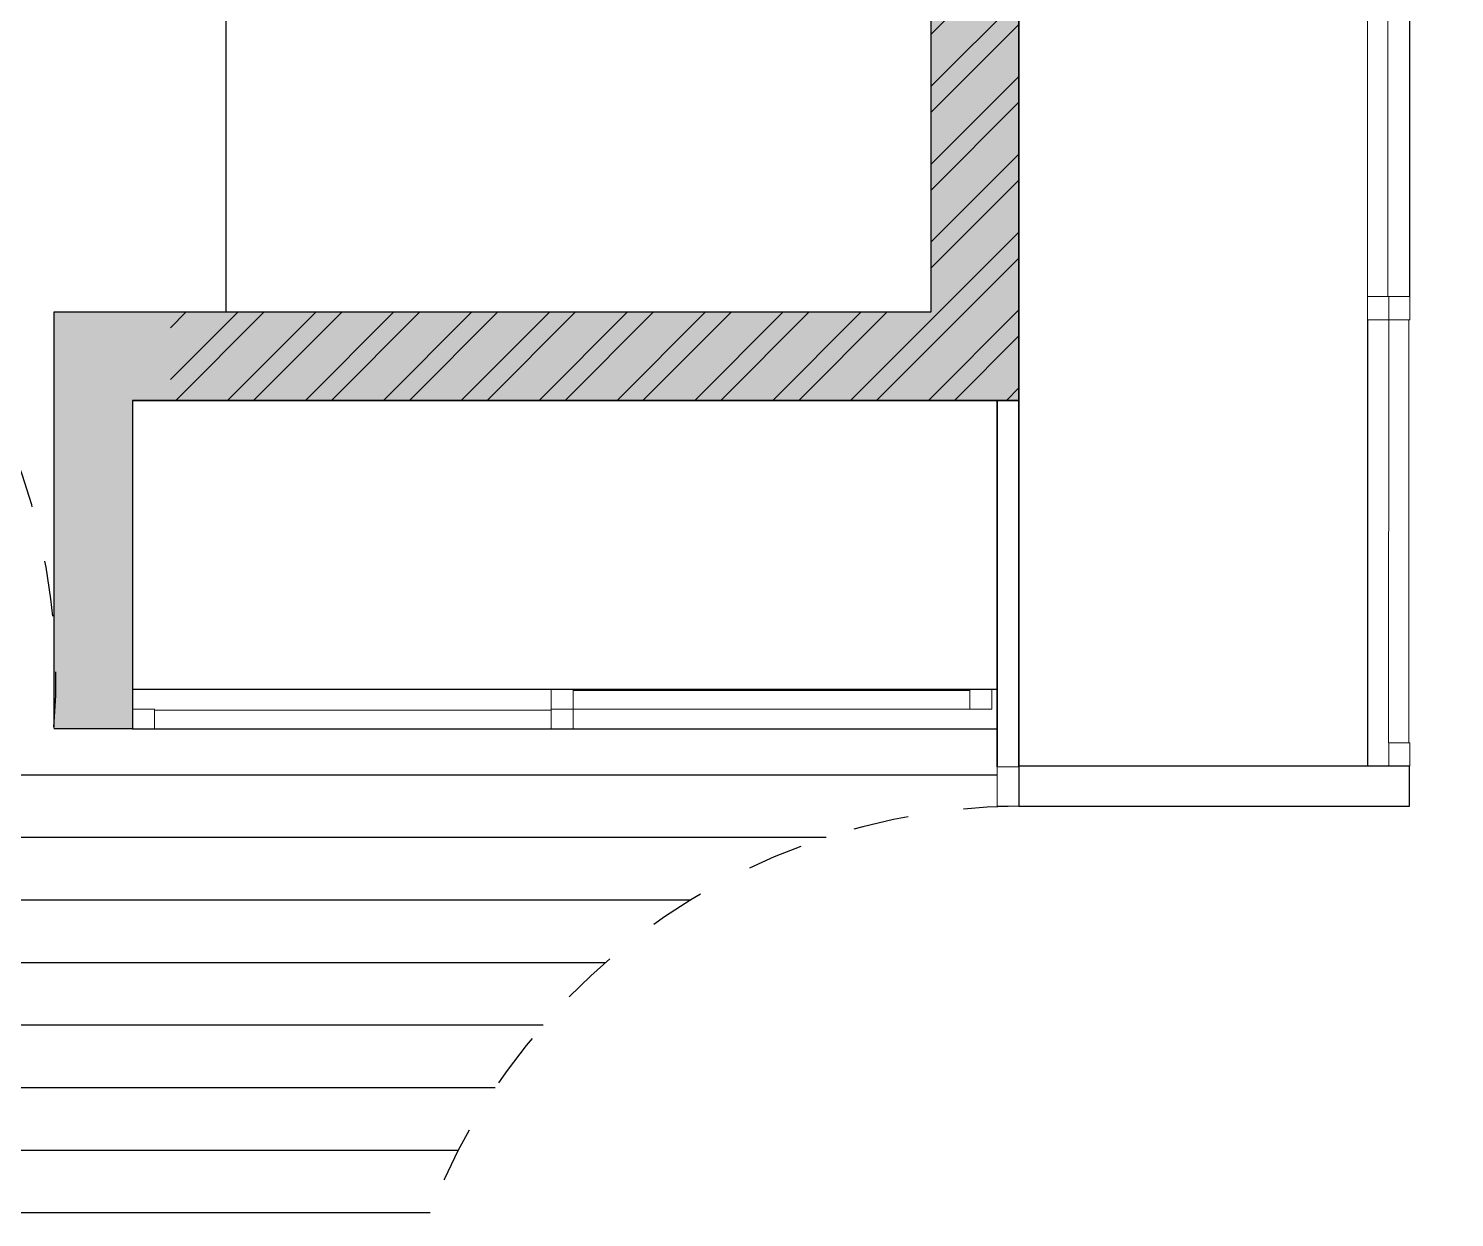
# Model space of a CAD drawing. Header units: metres. Extents: x 113 to 8702, y -1158 to 1243.
# Drawn here: x 5916.215 to 5918.774, y -731.602 to -729.468 of the extents above; entities that cross this region are included whole.
import ezdxf

# ---------------------------------------------------------------- set-up
doc = ezdxf.new("R2010")
doc.units = ezdxf.units.M
doc.header["$MEASUREMENT"] = 0
doc.linetypes.add('HIDDEN', pattern=[0.375, 0.25, -0.125])
doc.layers.add('elevation', color=5, linetype='Continuous', lineweight=0)
doc.layers.add('wood cut', color=6, linetype='Continuous', lineweight=18)
doc.layers.add('PINK', color=6, linetype='Continuous')
doc.layers.add('YELLOW', color=2, linetype='Continuous')

msp = doc.modelspace()

# ---------------------------------------------------------------- hatches: boundary and pattern name
at = {"layer": 'YELLOW'}
h = msp.add_hatch(dxfattribs=at)
h.set_pattern_fill('ANSI32', color=36, scale=0.263544)
h.set_pattern_definition([(45, (0.55346, 22.75361), (-0.0698827234, 0.0698827234), []), (45, (0.60005, 22.75361), (-0.0698827234, 0.0698827234), [])])
h.paths.add_polyline_path([(5918.7745, -728.0366), (5917.8347, -728.0366), (5914.9881, -728.0366), (5914.9881, -728.0978), (5914.9881, -728.0978), (5914.9881, -728.1295), (5914.9881, -728.1968), (5915.545, -728.1968), (5915.545, -728.1947), (5915.5724, -728.1947), (5915.6098, -728.1948), (5915.6098, -728.1947), (5915.6372, -728.1947), (5917.8347, -728.1968), (5917.8347, -729.9775), (5916.47, -729.9775), (5916.47, -730.1356), (5917.9928, -730.1356), (5917.9928, -728.1947), (5918.7745, -728.1947)])
h = msp.add_hatch(color=97, dxfattribs=at)
h.dxf.hatch_style = 1
h.paths.add_polyline_path([(5916.4017, -730.1356), (5917.9928, -730.1356), (5917.9928, -728.1947), (5918.7745, -728.1947), (5918.7745, -728.0366), (5917.8347, -728.0366), (5914.9881, -728.0366), (5914.9881, -728.1968), (5917.8347, -728.1968), (5917.8347, -729.9775), (5916.47, -729.9775), (5916.2608, -729.9775), (5916.2608, -730.7255), (5916.4017, -730.7255)])
h = msp.add_hatch(dxfattribs=at)
h.set_pattern_fill('ANSI31', color=15, scale=0.8983, angle=315)
h.set_pattern_definition([(0, (0.55346, 22.75361), (3e-17, 0.1122875), [])])
h.paths.add_polyline_path([(5917.9535, -730.8652), (5917.9535, -730.7935), (5917.9535, -730.7255), (5916.4017, -730.7255), (5916.2608, -730.7255), (5915.0962, -730.7256), (5915.0962, -730.832), (5914.9983, -730.832, -0.308953), (5914.5221, -731.5053), (5914.5246, -731.5122), (5914.4868, -731.5258), (5914.4841, -731.5182, -0.076681), (5914.2636, -731.551), (5914.2234, -731.5515), (5914.2232, -731.5292), (5914.2155, -730.832), (5914.1615, -730.832), (5914.1615, -732.0261), (5914.3196, -732.0261), (5914.3723, -732.0261), (5916.0039, -732.0261), (5916.8598, -732.0261, -0.003356), (5916.8596, -732.0108), (5916.851, -732.0106), (5916.852, -731.9486), (5916.861, -731.9488, -0.388327)])

# ---------------------------------------------------------------- linework, layer by layer
at = {"layer": 'elevation'}
for points in [[(5918.6547, -729.9489), (5918.6547, -729.1894), (5918.6186, -729.1894), (5918.6186, -729.9489)], [(5918.6924, -730.7504), (5918.6924, -729.9908), (5918.6564, -729.9908), (5918.6563, -730.7504)], [(5917.9047, -730.6563), (5917.1925, -730.6563), (5917.1925, -730.6901), (5917.9047, -730.6901)], [(5917.1532, -730.6917), (5916.441, -730.6917), (5916.441, -730.7255), (5917.1532, -730.7255)]]:
    msp.add_lwpolyline(points, dxfattribs=at)
at = {"layer": 'PINK', "color": 250}
msp.add_line((5916.5697, -729.9775), (5916.5697, -728.1995), dxfattribs=at)
at = {"layer": 'PINK', "color": 1}
for p, q in [((5917.9928, -728.1947), (5917.9928, -730.7935)), ((5917.9535, -730.1356), (5917.9535, -730.7935)), ((5917.9535, -730.7935), (5917.9535, -730.1356)), ((5917.9928, -730.7935), (5917.9928, -730.1356))]:
    msp.add_line(p, q, dxfattribs=at)
at = {"layer": 'PINK', "color": 6}
msp.add_lwpolyline([(5917.9928, -730.1356), (5916.4017, -730.1356), (5917.9928, -730.1356), (5917.9928, -728.1947), (5918.7745, -728.1947), (5918.7745, -728.0366), (5917.8347, -728.0366), (5914.9881, -728.0366), (5914.9881, -728.1968), (5917.8347, -728.1968), (5917.8347, -729.9775), (5916.47, -729.9775)], dxfattribs=at)
at = {"layer": 'PINK', "color": 11, "linetype": 'HIDDEN', "ltscale": 0.3}
for centre, radius, start, end in [((5915.1344, -730.6334), 1.1299, 355.4649, 88.9185), ((5917.9996, -732.0043), 1.14, 90.3414, 181.095)]:
    msp.add_arc(centre, radius, start, end, dxfattribs=at)
at = {"layer": 'wood cut', "color": 1}
for points in [[(5918.6186, -729.9489), (5918.6186, -729.9908), (5918.6564, -729.9908), (5918.6564, -729.9489)], [(5918.6564, -729.9489), (5918.6564, -729.9908), (5918.6941, -729.9908), (5918.6941, -729.9489)], [(5917.1532, -730.6901), (5917.1925, -730.6901), (5917.1925, -730.6547), (5917.1532, -730.6547)], [(5917.9047, -730.6901), (5917.9441, -730.6901), (5917.9441, -730.6547), (5917.9047, -730.6547)], [(5916.4017, -730.7255), (5916.441, -730.7255), (5916.441, -730.6901), (5916.4017, -730.6901)], [(5917.1532, -730.7255), (5917.1925, -730.7255), (5917.1925, -730.6901), (5917.1532, -730.6901)], [(5918.6564, -730.7504), (5918.6564, -730.7923), (5918.6941, -730.7923), (5918.6941, -730.7504)], [(5917.9535, -730.8643), (5917.9928, -730.8643), (5917.9928, -730.7935), (5917.9535, -730.7935)]]:
    msp.add_lwpolyline(points, close=True, dxfattribs=at)
at = {"layer": 'YELLOW', "color": 251}
for p, q in [((5918.6941, -729.9489), (5918.6941, -729.0955)), ((5918.6186, -729.9908), (5918.6186, -730.7923)), ((5917.9535, -730.6547), (5916.4017, -730.6547)), ((5916.4017, -730.7255), (5917.9535, -730.7255))]:
    msp.add_line(p, q, dxfattribs=at)
at = {"layer": 'YELLOW', "color": 6}
for points in [[(5916.47, -729.9775), (5916.2608, -729.9775), (5916.2608, -730.7228)], [(5916.4017, -730.1356), (5916.4017, -730.7255), (5916.2608, -730.7255)]]:
    msp.add_lwpolyline(points, dxfattribs=at)
at = {"layer": 'YELLOW', "color": 5}
msp.add_lwpolyline([(5917.9535, -730.7079), (5917.9535, -730.674)], dxfattribs=at)
at = {"layer": 'YELLOW', "color": 1}
msp.add_lwpolyline([(5917.9928, -730.8643), (5918.6936, -730.8643), (5918.6936, -730.7923), (5917.9928, -730.7923)], close=True, dxfattribs=at)

doc.saveas('drawing.dxf')
